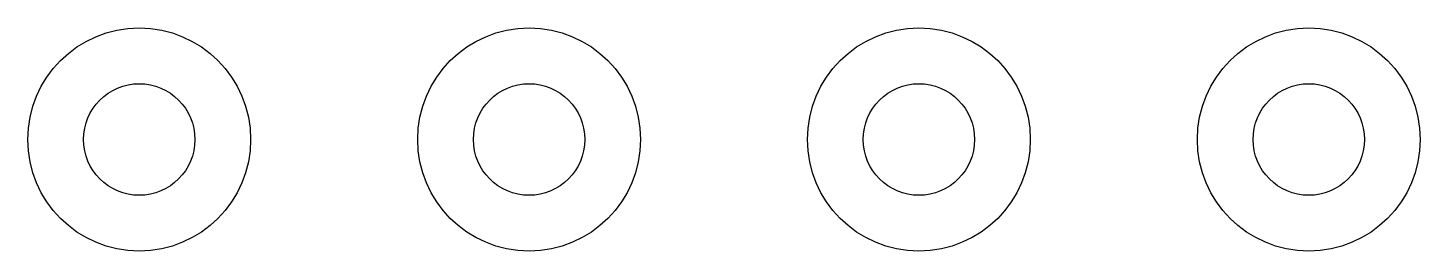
# Model space of a CAD drawing. Header units: inches. Extents: x 0 to 25, y 0 to 4.
import ezdxf

# ---------------------------------------------------------------- set-up
doc = ezdxf.new("R2010")
doc.units = ezdxf.units.IN
doc.header["$MEASUREMENT"] = 0

msp = doc.modelspace()

# ---------------------------------------------------------------- linework, layer by layer
for centre, radius in [((2, 2), 2), ((9, 2), 2), ((16, 2), 2), ((23, 2), 2), ((2, 2), 1), ((9, 2), 1), ((16, 2), 1), ((23, 2), 1)]:
    msp.add_circle(centre, radius)

doc.saveas('drawing.dxf')
